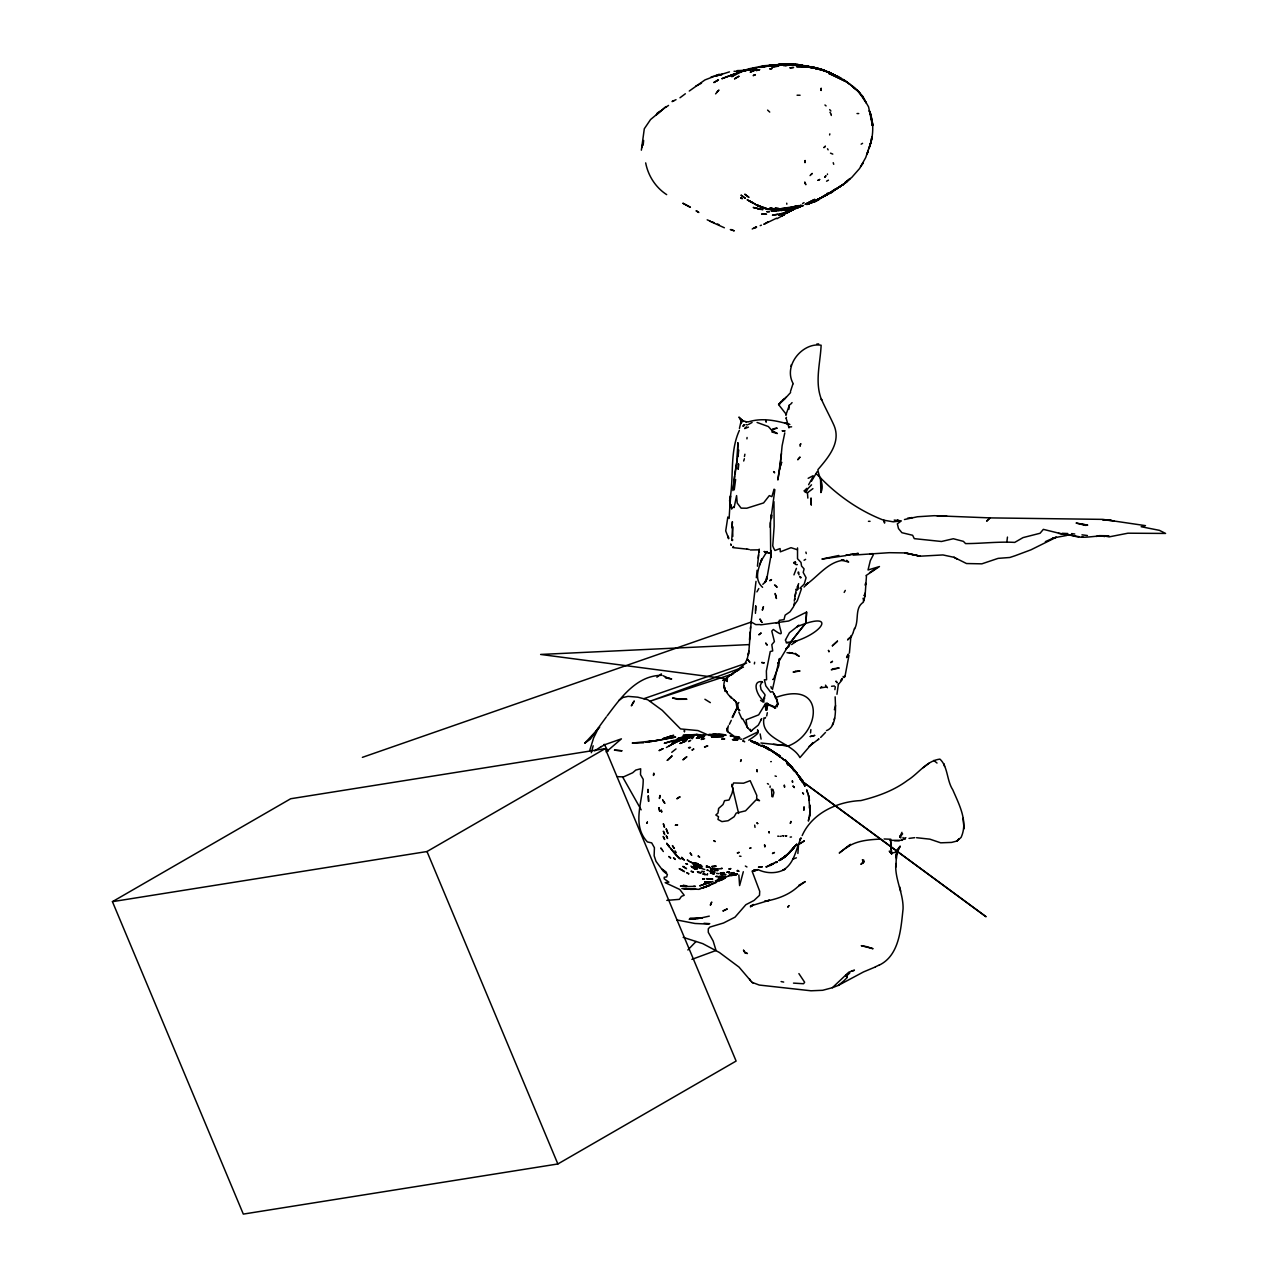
<?xml version="1.0" encoding="UTF-8"?>
<svg xmlns="http://www.w3.org/2000/svg" width="1278" height="1278" viewBox="0 0 1278 1278"><rect width="100%" height="100%" fill="white"/><g stroke="black" fill="none" stroke-linecap="round" stroke-linejoin="round"><path stroke-width="1.5" d="M771.369 518.517L771.369 514.73L771.353 518.053M755.602 610.485L755.633 605.996M776.353 776.369L775.059 775.954M754.691 825.125L755.01 827.361M896.373 859.008L896.757 852.122L900.079 846.292L895.143 852.298L891.629 853.209L889.248 851.148L891.629 853.96L890.638 841.403L891.629 853.96M724.306 686.126L725.041 690.983L726.08 691.11C723.699 690.216 722.421 681.366 726.399 679.129L727.326 681.446L726.399 679.129L723.06 680.423L733.828 672.787M734.323 736.304L727.374 731.431L727.725 727.885M771.257 550.53L770.73 557.512L770.394 522.654L774.867 489.73L774.069 489.186L771.896 496.663L769.324 495.608L763.589 502.925L746.815 508.213L741.112 508.149L737.214 503.053L736.591 495.592L734.147 507.542L733.572 506.743L731.575 509.027L731.064 504.634L730.073 507.158L730.505 495.848L729.115 518.501M759.116 552.176L759.212 549.093L757.455 566.202M794.277 601.107L796.034 590.676L798.239 588.982L797.488 586.682L797.456 587.608L798.638 583.599M809.725 812.76L809.901 805.156L809.917 811.834M770.235 527.367L770.394 522.654M850.988 635.709L849.407 653.122M755.442 613.328L755.809 606.107M786.833 204.208L786.721 203.186M800.188 446.341L800.395 444.025M827.425 174.495L827.457 173.968M778.909 661.381L790.187 642.69L805.891 622.945L806.594 612.066L788.686 621.012L760.825 624.83A41.04 7.237 -22.7 0 0 759.595 624.559L755.793 624.607L751.16 621.955L748.892 651.109L747.215 659.097L749.898 662.371L747.326 658.937L744.579 663.969L740.553 667.883M731.719 540.115L732.645 526.552L732.805 536.456M806.594 612.066L805.955 622.594L790.187 642.69L786.513 642.435L785.459 640.39A21.758 4.968 -41.8 0 1 785.507 639.639M770.043 787.44L770.139 786.034M758.621 869.887C767.056 873.737 777.375 873.737 785.459 868.976L782.855 870.19L785.059 868.8C794.916 861.612 796.082 848.209 801.13 837.937M750.394 628.52L750.585 626.859M896.261 863.513L895.75 867.123L896.757 852.122L895.782 857.139M749.483 639.99L750.058 632.115M771.449 518.213L771.672 515.21M726.543 691.749C729.371 698.699 739.818 700.727 737.789 708.699M810.06 812.201L808.591 795.092M779.836 469.106L782.104 445.798L784.788 432.891M797.871 853.48L798.574 844.438L804.245 840.956L798.574 844.438M734.435 476.295L733.189 488.883M735.968 701.926L736.911 707.501M758.237 558.166L758.557 554.764M641.364 150.181L644.304 128.758L650.566 119.541L666.142 106.569L656.253 114.988M729.85 498.66L729.61 501.168C734.291 477.812 729.275 452.396 739.371 430.382M761.097 739.115L760.154 733.939M756.001 581.378L751.081 622.737L751.176 621.827M756.368 577.736L757.087 570.276M836.946 694.289L838.352 684.385M810.54 732.917L810.875 729.594M780.155 466.055L777.839 480.001L781.481 453.626M848.975 655.247L845.157 675.535M765.762 710.169L765.41 703.986M746.927 438.865L747.071 437.491M794.405 602.817L793.59 606.635L790.044 611.779L785.155 615.133L783.989 619.654L779.356 620.293C777.615 628.76 787.775 639.958 773.334 629.479L771.784 631.06L774.404 641.588L771.816 644.639L772.711 650.933L770.235 651.54L766.369 670.982L766.592 679.752L764.356 679.752L765.826 685.871L770.634 692.165L772.599 691.526L774.931 695.823L777.903 702.788L777.12 706.846M816.338 473.834L820.492 477.876L820.907 492.573C824.725 484.346 818.719 477.365 817.904 469.665C828.495 457.204 841.978 441.757 833.384 424.024C829.518 415.606 825.045 407.474 821.307 398.992L821.674 400.03C814.437 382.473 820.332 363.319 821.131 345.236C802.935 342.041 782.807 365.316 793.239 383.751M1006.824 542.271L1007.463 537.079M743.317 871.724L739.611 885.574L738.844 874.951M734.243 489.873L735.633 479.458M763.988 702.069L762.551 701.846L764.979 695.567M748.892 651.109L748.317 654.64L748.62 653.377M788.846 409.359L789.484 404.806L785.778 415.27M866.452 576.202L865.062 595.979L863.321 602.242C854.311 608.152 859.423 620.197 854.519 629.111M732.869 490.592L737.374 457.54L737.869 442.651L737.262 459.649L734.722 473.866M834.885 689.641L835.301 686.765M865.462 584.573L865.669 583.231L865.27 585.404M870.558 114.189L869.887 111.953C874.2 123.87 873.417 137.081 868.88 148.791L870.622 143.024L865.717 157.577L859.599 168.504L851.675 177.53L845.014 182.626L850.078 178.553L846.707 182.179L832.633 191.045L843.16 184.463L836.291 189.096L838.224 187.866M797.137 588.439L796.929 589.781L795.731 589.35M791.066 366.339L791.338 364.661M767.311 712.709L766.704 715.952M871.74 138.647L870.446 143.807L871.468 139.765M641.844 147.705L642.275 145.021M863.369 601.155L864.136 598.823L863.081 598.296L863.561 599.957M896.421 855.046L898.099 849.934M754.371 663.905L754.659 662.244M727.837 516.983L725.712 530.929L728.556 538.31M792.775 384.422L790.459 391.499M770.826 556.345L766.64 579.733L766.832 576.953L764.979 582.56L766.129 580.979L762.838 584.334M772.471 689.385L779.484 658.505L778.797 665.694L774.149 677.58M744.451 456.486L744.898 454.217M829.614 134.957L829.837 133.87M826.483 730.601C837.521 726.831 835.413 706.399 835.157 696.829M764.004 717.805C759.691 739.339 791.881 741.959 799.932 757.598L812.904 742.582M786.369 419.056L789.005 427.89M808.415 821.115L809.182 817.249L808.383 820.396M739.435 428.418L740.681 423.002M794.98 596.155L795.811 592.8M900.83 837.985L899.936 836.723L901.933 832.329M591.315 752.742L593.168 745.777M834.151 719.626L834.566 718.044M850.11 638.425L850.653 636.987A22.605 3.562 -84.5 0 0 851.324 636.604L853.289 632.498M767.04 551.457L761.369 560.515L761.896 558.997C758.365 568.55 753.812 579.317 762.567 587.321M800.156 444.984L800.939 443.754M790.187 642.706L788.973 646.524L785.714 648.793M779.82 468.243L781.353 462.876M758.173 730.617L757.806 731.943L743.349 739.019M834.374 709.721L835.556 705.648M867.794 151.89L868.273 150.293L866.899 154.414M752.263 730.313L750.857 731.224L747.039 727.022L746.096 719.802L758.669 714.849L765.57 703.475L774.963 707.804M765.538 717.437L765.139 718.284M743.684 461.007L744.371 458.738M589.701 750.601L593.599 737.949L598.647 727.757L590.18 739.307L584.701 743.253L599.701 727.166M793.942 574.876L796.418 568.375M767.008 710.105L765.969 703.443M766.289 709.753L767.024 707.613M781.369 462.524L780.379 465.416L781.816 462.364M802.169 835.572C812.057 813.223 837.282 801.53 860.845 800.587C877.331 796.529 893.785 790.651 907.508 780.395C918.483 773.589 926.534 760.809 939.921 759.116C947.988 766.417 946.663 780.475 952.765 789.772C959.107 804.549 968.404 821.514 961.072 837.441L957.094 840.988L951.615 842.41L940.72 842.825L929.889 839.167L916.566 837.713M785.682 639.527L789.421 632.722L798.974 625.23L796.849 626.795C834.598 611.076 825.492 631.14 796.593 640.917L795.395 640.677L796.673 640.853L791.625 644.575M867.442 153.152L868.193 151.092L867.618 152.689M832.345 725.009L833.208 722.677M761.896 558.997L759.611 564.972M766.864 707.948L768.35 704.098M844.183 592.417L845.301 590.404M899.936 836.723L900.287 835.924L900.607 837.298M732.614 717.581L737.182 707.581L739.834 710.456M728.412 725.776L727.278 728.732L727.853 731.767M862.794 863.497L863.992 861.819L863.768 860.174L862.378 859.79L863.593 861.883L861.084 864.168L863.593 861.883L862.666 861.723M773.717 693.491L776.704 699.162L777.631 704.881M896.661 853.64L900.079 846.292M643.649 140.468L643.154 145.245M860.557 166.779L861.212 165.421M761.752 718.603L758.333 725.105L752.55 729.722M732.15 717.277L737.182 707.581L739.211 710.536M873.337 554.796L870.302 560.675L868.034 569.988L879.472 566.537L865.973 575.611M756.911 591.874L758.797 588.551M761.161 719.226L760.602 720.169M765.123 706.686L767.167 702.98M808.607 484.713L813.127 476.678M766.465 703.491L774.915 706.958L778.062 703.715M844.63 676.765L843.8 677.612L843.097 676.397M785.794 418.321L786.465 417.331M811.514 481.135L817.233 471.566M841.882 680.216L838.4 684.385M862.315 164.223L863.113 162.897L861.771 165.134M731.272 720.345L729.355 724.322M842.266 678.346L841.02 680.359L842.202 678.842M785.315 398.464L778.606 404.631L786.481 414.663M741.959 421.98L741.192 423.178L741.032 419.935L746.48 421.948M794.341 604.909L797.376 600.564L801.466 588.775L799.948 588.279L804.229 584.062L806.083 577.688L803.191 572.432L804.086 568.886L801.562 566.074L800.986 562.416L797.52 558.726L797.536 547.895M606.315 716.974L596.427 730.505M795.299 561.617L793.67 562.687L795.635 564.381M807.44 489.346L806.674 490.464L806.785 488.388L804.277 490.88L805.3 492.254L807.456 492.733L812.92 488.627M745.074 952.829L743.54 950.273L745.074 952.829L747.39 953.532L745.346 952.445M715.6 93.869L718.923 90.083L717.15 91.712M791.465 836.962L790.155 837.122M781.241 859.199L779.356 860.573L788.27 853.88L796.801 844.071M607.146 715.872C620.277 698.443 635.581 676.829 659.4 675.391M794.788 846.755L795.938 845.349M787.823 854.055L784.612 856.739L786.353 855.765M811.322 174.447L812.153 173.409L810.06 175.597M726.399 679.129L725.569 680.168L727.182 680.471M796.657 844.343L785.571 856.26L787.184 854.758M791.082 850.781L794.005 847.522L789.437 852.889L780.57 859.663L785.603 856.132M826.387 194.4L827.521 193.058M957.094 840.988L958.931 838.799M794.005 847.522L792.871 848.864L796.082 844.758M900.639 836.163L902.635 833.863M850.509 636.955L847.618 640.022M795.092 846.355L796.434 844.854M808.686 202.323L814.741 199.336L805.076 204.368M790.587 404.247L792.072 402.618M737.853 703.795L738.844 702.517M781.241 401.388L778.606 404.535L780.299 403.513M746.432 426.836L744.659 428.561L748.429 427.124M804.054 587.081L808.063 582.8L806.035 584.701C818.192 576.298 828.448 561.33 844.135 560.195L841.275 560.147L848.656 562.048L846.675 560.307M790.619 392.49L785.794 397.809M820.652 737.422L825.492 732.438M807.456 489.107L811.53 484.825M788.27 853.88L789.82 852.234M790.778 851.1L792.36 849.455M687.852 949.969L696.031 941.519M786.258 642.85L796.673 640.853L794.405 642.514M821.738 686.606L820.22 687.947L826.578 686.973M683.155 937.333L702.756 943.643L719.418 952.493L739.019 967.095L752.039 982.319L759.244 985.05L811.035 990.785L822.665 990.29L832.393 987.702L848.72 972.254L854.391 969.986M783.526 399.327L782.184 400.669L786.082 397.202M846.787 975.753L849.758 972.909L845.637 975.386L847.314 977.414L844.055 980.657L838.304 985.418L832.393 987.702M813.127 475.736L808.159 478.307M606.187 751.943L621.412 738.844L604.27 744.882M727.661 677.659L723.06 680.423M825.987 194.831L819.757 198.569L824.869 195.214M783.031 858.257L784.932 856.595L783.222 857.985M729.546 875.318L736.735 873.769L731.144 875.174L735.521 873.864M787.04 854.902L788.861 853.257M783.622 857.794L784.932 856.595L779.931 860.174M850.19 844.598L839.247 853.017L846.835 847.138M850.493 844.375L846.627 847.586C856.42 840.509 868.96 839.71 880.606 839.055M730.409 675.295L742.262 666.365L739.531 669.512L732.278 673.666M809.134 746.352L818.958 738.908L818 739.627M671.749 752.327L676.014 748.908M873.114 570.563L876.788 567.64L869.535 572.704M679.992 97.767L685.343 93.773M847.186 181.252L846.467 181.811M770.187 865.525L773.398 863.8L769.1 865.302M594.669 750.889L601.299 746.512M847.985 639.208L849.487 638.057M923.147 767.711L929.186 763.142M781.88 215.886L792.903 209.177M836.755 188.793L818.719 199.048L825.316 195.79M689.257 91.042L704.993 79.907L713.811 76.536M656.908 677.212L661.397 673.873M779.436 860.318L781.673 858.752L779.436 860.318L780.826 859.295M753.685 904.457L750.394 906.821L753.349 904.872L750.521 906.006L769.484 900.255L764.643 901.294C776.641 899.377 788.622 895.143 797.728 886.836L805.252 881.612L798.718 885.382M804.054 202.611L802.552 203.553M833.208 190.374L834.678 189.32M828.479 180.166L826.562 181.204M657.132 113.215L659.991 111.234M728.284 676.206L729.978 675.024M736.719 670.918L737.885 670.119M665.678 107.368L668.538 105.435M736.384 73.421L731.719 76.68L742.438 71.28L736.911 72.67M724.818 876.964L720.824 879.504M770.011 864.886L774.532 863.145M770.043 865.174L773.014 863.72M769.628 865.573L771.145 864.599L769.468 865.621M786.801 213.282L788.893 211.924M748.748 740.202C751.24 738.524 760.027 732.821 757.806 731.943L757.55 729.674M788.893 211.972L790.89 210.694M802.201 205.502L790.699 210.854L795.06 208.697M618.935 700.376L622.993 697.484L628.057 696.366L637.754 697.181L647.722 699.737L662.228 710.312L680.535 728.923L697.948 730.569L709.226 735.489M723.62 877.587L721.782 878.705L724.722 876.98M767.966 221.813L763.829 224.337L776.577 218.171M775.107 862.474L776.273 861.771M723.699 877.012L720.025 877.714L725.68 875.989M861.164 144.174L862.57 143.328M804.07 560.259L805.619 559.349M716.639 75.881L729.45 71.872M831.579 191.412L832.489 190.869M732.677 547.032L733.588 546.489M806.114 204.16L816.179 201.221L819.054 199.464L814.981 201.301L827.617 194.288L825.253 195.71L826.85 194.895M728.795 876.053L731.687 874.376M717.533 80.306L713.827 82.559L718.476 79.939L716.766 80.754M112.432 901.661L290.681 798.75L605.245 748.62L736.112 1061.06L557.863 1163.97L243.315 1214.1L112.432 901.661L426.996 851.531L605.245 748.62M718.843 878.353L718.204 878.801M879.408 965.05C899.504 955.273 900.91 928.515 903.067 908.898C903.498 894.089 895.59 880.638 895.702 866.117M776.944 218.714L784.484 214.576L782.424 215.615M690.695 740.329L688.586 741.528L689.769 740.984M791.833 209.943L783.941 213.49L792.903 209.927M752.231 229.002L756.416 226.637M778.941 860.429L782.344 858.56L780.299 859.679M748.684 424.344L752.087 422.475M720.457 880.238L729.003 875.542M789.229 211.445L783.51 213.426L792.775 209.943L788.75 211.605L791.178 210.662M829.15 193.777L832.761 191.828L830.492 193.058M666.381 747.486L679.145 740.489M668.841 746.176L675.519 741.975L672.468 743.796L683.762 738.972M719.386 880.75L723.572 878.529M695.695 86.169L701.51 83.198M1066.747 535.466L1053.775 537.83L1052.8 538.278L1056.379 537.223L1030.899 549.844L1015.051 555.754L1009.844 557.48L998.102 558.374L981.855 563.838L966.503 563.534L953.947 557.272L957.014 559.029M753.701 228.347L756.001 227.436M791.37 210.566L794.085 209.177M681.829 888.625L699.034 889.344L723.06 879.056M724.802 878.162L720.361 880.398L725.313 878.002M760.905 742.997L788.478 745.889C821.051 733.444 826.291 678.778 775.267 697.692M716.143 75.897L722.15 74.188M769.691 865.062L770.794 864.519M720.041 878.258L724.099 876.82L720.888 877.714M674.049 100.595L672.052 101.569L676.014 99.684M813.623 201.828L811.993 202.435L816.866 200.039L809.086 203.553L811.626 202.579M734.77 73.709L730.617 75.61L743.844 70.546M801.194 205.886L796.593 208.186L801.45 206.221M744.307 424.983L743.476 425.398L744.786 424.887M754.419 870.366L755.649 869.855M730.601 675.167L732.933 674.065M723.604 877.443L715.361 880.846M838.304 985.418L863.497 971.935L875.398 966.951M1045.356 541.648L1053.775 537.83M805.571 204.065L807.984 202.978L805.955 203.841M811.434 202.675L813.223 201.876L807.201 204.48M709.034 885.702L702.948 887.938L716.063 882.603M755.633 227.628L756.592 227.196M721.719 74.843L719.067 74.444L715.568 75.865M806.466 204.448L809.613 203.218L806.29 204.384M673.586 740.457L664.304 743.301L677.58 739.467M809.23 203.537L810.412 203.042M796.466 207.451L799.133 206.365L794.644 207.963L783.973 208.777M724.083 876.564L721.287 877.459M797.887 206.876L793.43 208.298M792.807 859.183L796.386 857.826M760.202 225.631L761.4 225.184M801.785 205.966L784.82 210.742L802.792 205.566M757.566 70.146L756.384 70.594L759.771 69.619L757.566 70.146L758.445 69.939M709.961 885.366L700.44 888.434M691.909 959.363L716.031 950.481L713.188 941.103L708.284 932.333L708.284 928.834L709.881 927.093L723.492 923.02L735.01 917.157L745.857 904.712L754.02 900.463L759.515 895.319L759.707 891.293L752.071 871.101M743.445 667.132L650.342 701.111L730.824 674.56M770.874 864.663L772.918 863.992M800.859 206.205L794.932 207.771L801.753 206.03M685.184 738.62L680.231 740.409L691.733 736.623M710.983 77.111L719.067 74.444M802.121 205.806L797.536 207.387L802.472 205.742M679.433 740.489L691.015 736.847L675.343 740.825L686.35 738.237M362.377 757.359L751.304 622.019M643.84 698.699L746.56 663.074M788.542 208.713L790.81 207.931L784.564 208.937M788.638 427.06L791.593 426.82M795.459 207.34L798.622 206.557M799.74 206.605L803.479 205.63M737.71 70.689L743.668 70.737L741.432 71.264L746.272 69.986M749.164 421.644C763.317 417.539 776.864 420.861 789.852 424.472M710.344 882.139L699.689 885.846L712.932 881.453M1073.089 535.754C1085.022 539.795 1097.387 533.996 1109.144 536.872L1127.931 533.198L1165.568 533.437L1159.402 530.338L1141.174 526.728L1145.471 525.641L1102.898 519.379L990.115 517.894L934.202 515.689L917.476 516.759L904.457 519.523M780.459 836.387L781.369 836.084M738.061 72.606L748.541 68.884L764.1 65.721L782.823 64.427L777.072 64.843M762.742 66.775L760.729 67.399L765.298 66.216L758.525 67.367L778.014 64.827L776.449 64.954M801.386 205.454L787.408 208.474L799.852 205.886M767.423 783.59L768.541 784.197M791.865 207.611L797.632 206.046L779.388 208.921L791.865 207.611L785.459 208.745M731.591 874.951L734.53 874.567M724.306 876.676L720.504 877.571M905.878 837.697L903.514 838.4L902.971 837.473M753.812 870.781L757.822 869.583M711.67 870.941L712.501 870.733L711.718 870.925M736.735 874.328L730.728 875.829M698.715 737.853L704.497 736.639M757.103 869.983L753.429 870.637L756.544 870.126M750.33 69.156L748.317 69.603L752.343 68.661M799.006 206.189L801.066 205.614M816.179 201.221L806.69 204.176M753.285 871.037L757.407 870.078M751.512 68.772L748.62 69.555L750.585 69.076M794.165 206.685L798.846 205.614L790.938 207.435L792.664 207.084M800.715 206.173L799.133 206.605M660.614 675.471L661.844 675.135M800.475 205.838L796.05 206.669L800.907 205.486M739.786 72.063L741.911 71.488M684.577 738.684L687.931 737.789L683.922 738.828M703.06 738.956L701.207 739.435L704.577 738.732M729.93 874.887L731.272 874.711C727.47 874.647 739.051 873.673 730.888 875.079L735.92 874.184M754.116 68.069L755.202 67.798M755.458 870.414L757.327 869.935L755.17 870.382M744.707 70.705L738.86 72.207L746.001 70.05M783.11 209.432L780.906 209.736L785.842 208.873L783.654 208.873M780.347 213.953L782.967 213.314L772.455 215.199L777.599 214.384M742.71 70.929L743.636 70.705M773.957 64.986L776.257 64.715L760.985 67.319M710.824 735.824L714.658 735.345L713.156 735.489M732.837 872.954L734.163 872.618L731.655 873.066L733.141 872.874M757.534 67.718L752.934 68.469L754.803 68.006M748.972 69.603L750.841 69.14L748.269 69.763M657.707 740.457L675.631 737.071L651.508 741.4L654.576 740.745L632.227 743.061L643.617 742.79M759.627 67.191L764.244 66.073M701.063 918.147L702.309 917.844L689.8 918.483L697.644 918.69L709.306 916.134M799.868 205.63L797.472 206.205L801.018 205.359M796.226 207.451L801.354 206.173M793.35 208.122L785.507 209.64L794.852 207.547M745.218 70.578L746.767 70.226L741.959 71.137L747.342 70.21L746.496 70.306M798.335 206.509L794.756 206.956M649.224 741.799L657.531 740.377L645.741 741.943L654.384 741.032M681.557 738.141L692.644 736.671M762.311 66.536L760.25 66.999L763.972 66.2L760.937 66.855M838.847 555.483L821.93 559.093L845.748 555.595M768.334 65.705L775.666 64.843L767.886 65.801L769.995 65.45M712.501 868.465L710.872 868.593M722.278 734.85L713.715 735.553L720.968 735.281L718.252 735.361M723.62 876.181L717.709 876.788L722.326 876.037M747.87 69.763L749.659 69.395M736.895 873.705L734.115 874.264L736.767 873.785M760.825 866.963L758.461 867.171L761.928 866.74M699.338 737.406L703.475 736.575M789.756 208.282L781.912 209.081M1096.189 536.456L1099.623 535.786M765.522 66.28L766.912 66.009M677.02 739.019L694.018 736.559M713.172 868.353L711.718 868.625L715.281 868.529C710.935 868.225 719.61 869.519 722.278 868.369L721.08 868.417M700.472 735.681L703.619 735.058M793.67 562.687L795.411 563.039M733.3 874.791L734.978 874.456M678.41 738.029L690.519 736.543L678.41 738.029L685.343 736.783M740.984 856.324L739.531 856.132M736.623 874.312L732.166 874.615L736.336 874.535M889.776 840.365L902.204 840.301M702.309 917.844L689.209 919.281L695.104 919.01L692.82 919.281M901.757 839.678L905.383 839.039M709.402 882.283L703.938 883.801L710.584 882.092M752.934 68.469L754.643 68.181M783.718 65.737L789.5 65.178L788.51 65.258M760.362 67.095L762.678 66.696M785.427 65.641L786.865 65.402M795.731 562.384L794.964 563.438M778.749 210.231L771.321 211.11L784.724 210.007L775.203 210.439L764.851 208.426L773.957 210.151M662.771 739.099L664.033 738.892M727.262 872.187L729.45 871.963L727.533 872.155M851.643 971.056L853.816 970.721M737.007 873.96L729.259 875.174M783.047 835.924L783.925 835.796L782.903 835.78M780.746 210.199L784.404 209.72L775.235 210.199M910.575 517.83L912.22 517.606L907.524 518.229M779.292 622.466L775.986 622.897M787.424 208.314L793.606 207.371L784.5 208.633L788.766 208.186M774.404 210.678L776.784 210.375L774.117 210.423M909.025 838.4L914.728 837.665M775.379 64.811L772.918 65.114L785.107 63.9L801.737 65.066L778.174 64.475L795.236 64.475M708.827 882.267L705.36 882.699L708.827 882.331M745.01 70.45L739.658 71.264L745.01 70.45L742.39 70.641M701.67 735.521L705.967 734.994M780.203 210.327L778.174 210.566M816.738 344.101L818.623 343.878M723.668 734.946L711.239 735.201M719.993 877.251L722.997 876.916L720.52 876.996M688.938 737.821L692.341 737.454M758.781 549.844L750.298 549.971M831.563 686.286L834.39 685.982M1062.146 533.309L1067.833 533.533M830.524 153.152L832.777 154.111M776.864 208.937L766.481 208.777L755.474 204.464L761.081 207.068L757.151 205.055L759.26 206.333M778.51 64.731L781.305 64.491L780.267 64.571M779.117 209.352L776.018 209.177L787.04 208.825M729.85 874.951L730.856 874.871M779.085 209.48L779.899 209.416L771.241 208.554L778.526 208.969M683.938 888.833L695.807 889.025M853.113 555.115L889.296 552.687L903.961 552.911L920.288 556.186L942.94 554.94L954.043 557.32M712.405 878.849L706.367 878.705L711.303 879.072M760.682 866.979L762.295 866.883M714.019 734.371L723.029 734.722L712.517 734.435L724.243 734.626M716.079 736L713.348 736.144L721.639 736.24L716.079 736L718.939 736.112M748.62 644.623L540.626 654.448L727.501 679.001M721.447 735.377L714.626 735.409M728.652 873.05L730.696 872.97M894.185 520.098L900.159 520.753M740.234 70.721L745.489 70.514L737.134 70.625M869.663 553.757L873.193 553.63M780.698 64.363L783.718 64.251M763.094 214.145L766.544 214.225L761.624 214.033L764.212 214.209M697.884 736.144L702.708 735.984M737.39 70.801L741.703 70.817M796.146 65.114L791.002 65.018L808.559 66.52L798.399 65.082L802.488 65.561M722.453 735.345L710.185 735.329M699.162 736.032L702.533 735.952M690.28 889.392L694.497 889.296M786.96 652.707L792.616 653.074L788.909 652.595L794.932 653.857L799.197 656.349L795.204 653.33M731.591 874.791L736.224 874.919M666.828 900.399L679.385 899.345L681.446 896.389L684.209 895.271L679.768 889.472L665.183 882.651L668.873 882.139L664.209 878.833L664.209 877.267L666.685 876.9L667.388 874.424L663.25 871.101L656.029 861.388L654.144 855.749L654.416 847.729L651.684 842.873L647.419 841.946C630.885 824.342 643.473 800.316 643.201 779.308L640.486 774.612L640.677 768.781L635.805 770.059L632.69 772.759L623.472 776.912L617.146 776.641M708.859 924.122L694.992 923.483L676.941 919.984M746.863 549.109L732.789 547.607M709.018 734.323L724.243 734.914M693.587 886.373L695.408 886.357L686.446 886.549L683.171 885.35L686.829 885.798M774.548 707.964L775.746 707.964M696.59 734.435L683.043 735.393L700.072 734.786L696.59 734.435L702.644 735.808L698.299 734.786M717.597 735.122L719.738 735.233L713.971 735.297L720.009 735.297M803.031 66.616L796.577 66.68L807.664 66.967L801.354 66.568L805.747 66.839M1110.806 519.858L1102.738 519.858L1114.304 520.849M868.449 521.312L870.03 521.312M857.027 113.534L858.736 113.55M797.073 95.211L800.076 95.243M1058.535 533.357L1078.792 536.632M712.773 879.104L709.242 879.056L710.999 879.136M771.337 761.592L770.698 761.656M1099.288 535.642L1108.889 535.786L1102.115 535.77L1104.464 536.6M738.061 737.039L736.048 737.007L739.786 737.566M723.588 736.623L711.526 736.911L722.725 736.575M894.472 840.716L899.265 840.828M710.36 734.786L712.309 734.834M739.946 739.131L741.783 739.179M795.954 564.588L797.312 564.62M754.292 869.807L757.487 869.727L754.276 870.238M683.123 886.421L686.35 886.533L680.439 886.053L682.915 886.405M720.824 874.184L724.53 874.456M884.072 838.975L890.878 839.247M720.185 873.034L720.712 873.034M1073.009 535.466L1066.619 534.923M725.92 874.408L721.111 874.04M795.906 65.114L802.888 65.625M734.035 71.28L736.416 71.408M698.523 736.607L702.069 736.799M777.727 836.163L779.005 836.259M788.478 745.889L773.35 744.307M736.831 737.598L739.115 737.726M730.361 874.727L732.278 874.839M793.494 983.117L803.574 983.74L804.629 982.239L798.894 973.596M734.243 739.754L737.678 740.026L732.39 739.627L734.61 739.786M704.018 923.291L709.753 923.675M718.731 734.355L725.137 734.818M811.195 67.43L813.112 67.67L807.568 66.887L815.46 68.101M797.184 64.491L794.964 64.299L798.351 64.587M808.67 66.967L805.827 66.728L809.996 67.159M698.219 736.479L700.759 736.687M745.441 421.644L748.237 421.932M793.686 64.395L792.04 64.235L794.868 64.555M701.67 865.541L693.555 863.273L700.951 865.525M760.857 209.368L762.966 209.592L753.221 207.467L760.857 209.368L757.998 208.985M735.297 736.511L738.492 736.863M1081.907 537.095L1083.313 537.255M807.361 66.089L804.693 65.785L815.044 67.574L812.473 66.983M824.965 104.988L826.083 105.914M1080.485 524.124L1087.706 525.114L1076.092 523.053L1086.06 525.45M1081.955 534.843L1087.402 535.53M797.28 64.507L801.737 65.066M808.846 66.648L812.92 67.239L804.389 65.785L808.846 66.648L804.996 65.689L806.913 66.152M1071.571 533.613L1074.766 534.012M716.511 873.369L718.971 873.689M742.742 421.053L740.984 420.829L738.972 417.059L742.742 421.053L740.681 419.535M800.603 64.906L807.105 66.232M773.03 208.793L769.867 207.915L773.749 208.889M810.891 66.632L823.639 70.322L820.78 69.236L821.818 69.635M746.24 424.647L747.662 424.887M773.509 432.236L771.96 431.964L777.328 433.53L771.816 430.414M712.836 872.73L713.715 872.874L711.638 872.475L712.661 872.682M715.185 872.043L710.424 871.069M727.23 692.053L725.233 691.238M811.849 67.51L825.173 70.977L818.942 68.948L823.783 70.482L822.776 70.146L835.381 75.322L822.776 70.146M736.559 736.991L738.652 737.39M746.991 549.061L749.148 549.476M702.612 873.976L704.753 874.535L703.795 874.184M781.098 981.568L783.686 982.079M766.512 208.314L757.854 205.614L760.921 207.068M703.715 874.088L705.76 874.503M709.993 867.458L707.708 866.979L710.057 867.65M666.796 677.947L671.669 678.953L665.263 677.468L669.049 678.522L663.106 675.727M714.434 872.874L710.073 871.117L713.268 871.628M785.107 423.162L788.718 424.104M920.288 556.186L905.096 552.847L918.307 555.786M737.023 736.767L739.451 737.326M702.98 871.548L704.178 871.836L701.734 871.261M736.639 737.214L739.323 737.853M810.108 67.047L806.035 65.977M752.263 741.304L757.423 743.029M757.87 743.429L755.649 742.869L757.039 743.413M714.226 872.555L711.798 871.724M703.555 874.04L705.504 874.551M697.405 871.612L701.366 872.682M758.573 743.716L751.975 741.512M817.201 68.549L819.134 69.092L815.124 68.053L823.144 70.354M757.071 422.459L768.334 426.532L772.759 431.405M822.553 69.795L816.53 67.814L829.55 72.367L838.256 77.239L828.032 71.903M697.804 872.363L700.376 873.114M752.359 741.799L758.525 744.131M732.837 539.971L731.751 539.651L732.278 540.61M752.87 741.863L756.8 743.141L750.841 741.144M704.769 869.535L702.485 868.784M700.584 866.292L702.469 866.915M730.329 229.625L734.291 230.839L730.92 229.497M698.139 867.267L701.095 868.337L698.571 867.395M814.677 67.83L816.259 68.325M724.37 227.772L710.009 221.318M753.077 742.023L756.049 742.981L755.17 742.694M797.424 549.748L791.002 547.687L780.315 551.84L780.091 548.566L774.963 550.483L773.653 548.134L772.743 545.85L774.149 526.232L773.957 501.695M700.568 867.794L698.012 866.692L701.606 868.545M823.575 70.178L833.735 74.683L827.569 71.648M823.479 70.45L817.808 68.756L824.406 70.817M823 69.923L821.626 69.459L825.892 70.929M826.451 71.36L844.087 79.907L858.177 90.962L866.276 102.975L862.474 95.994L857.762 90.914L863.161 97.336L862.49 96.281L868.561 106.873L872.395 125.116L872.155 121.49M693.107 864.551L695.184 865.286L693.539 864.695M758.765 744.866L762.327 746.272L756.608 744.02M786.705 423.497L788.159 424.04M712.261 221.957L713.971 222.612M1064.175 534.492L1043.343 529.364L1040.068 533.261L1023.039 537.607L1014.716 542.399C998.054 541.457 981.776 543.597 965.577 543.597L963.404 541.361L953.324 538.741L941.487 541.489L914.265 538.645L912.636 535.274L901.901 532.702L898.482 528.549L897.364 523.836L901.325 520.881L893.258 521.823L883.657 520.178L884.6 523.101L884.408 520.497C860.366 511.392 838.336 496.168 820.492 477.876M751.368 741.224L755.442 742.933L751.192 741.176M710.073 871.117L712.709 872.123M764.803 747.055L766.88 747.854L764.244 746.687M737.39 737.39L738.636 737.885M710.568 221.254L707.197 219.832M717.357 223.985L719.051 224.688M758.876 743.94L750.569 740.713M742.997 740.984L744.707 741.719L742.933 740.936M762.854 745.585L775.762 753.285L771.353 750.505M763.637 745.953L779.899 755.857M897.475 519.97L899.696 520.961M692.708 866.995L694.337 867.73L690.919 866.149M795.188 599.015L794.596 599.286M763.589 746.176L779.852 755.985M762.455 745.857L769.468 749.835M689.209 206.605L682.835 203.218L690.376 207.292L689.353 206.685M762.854 746.336L764.388 747.135M769.516 749.275L779.324 755.506M763.988 746.224L765.075 746.815L762.599 745.314M841.052 78.15L837.122 75.929M745.362 866.037L746.943 866.963M804.277 490.88L807.456 492.733L807.84 498.101M688.746 860.909L687.229 859.998L689.05 861.116M704.913 699.258L710.344 702.628M766.129 747.007L768.653 748.588M770.826 749.962L766.049 747.007L770.091 749.563M765.027 747.454L768.733 749.787M773.733 752.438L780.714 757.023M761.353 681.605C750.969 681.062 758.094 697.836 764.1 700.791M779.197 755.889L777.152 754.547L780.203 757.007L777.951 755.234M743.285 421.452L741.032 419.935L741.208 423.561M752.039 982.319L753.109 983.054M800.651 577.96L799.693 576.65M775.906 753.477L771.209 750.314L780.778 757.566M737.614 870.302L738.652 871.021M778.302 755.266L779.995 756.48M767.599 110.1L769.723 112.081M803.511 782.296L986.073 916.757L803.399 782.328M666.669 194.623C655.63 187.499 648.106 175.709 645.678 162.881M735.074 700.887L733.86 699.961M762.646 682.548L761.656 681.749M933.771 760.426L937.014 763.046M680.695 859.04L675.79 854.918L666.796 843.656M740.17 418.465L742.454 420.382M800.3 576.793L801.098 577.48M760.57 700.28L761.544 701.127M857.298 90.546L852.889 86.776L859.711 92.831M679.481 858.672L670.806 848.496M730.649 697.165L731.495 697.932L729.77 696.302M787.312 764.292L788.494 765.426M785.427 760.65L790.539 766.017L784.612 759.867M791.401 766.64L790.363 765.474L803.223 781.816M793.127 768.445L791.082 766.305L796.977 773.27L785.075 759.563M674.417 848.464L672.42 845.621L673.762 847.985M786.609 762.934L788.398 764.947M829.678 109.604L830.892 110.994M794.82 770.73L797.488 773.781L794.309 770.107M729.355 732.821L730.058 733.636M803.015 780.922L799.517 776.736L803.463 782.695M845.637 975.386L847.314 977.414M801.178 778.989L797.839 774.819L798.83 776.05M773.589 471.582L774.564 472.876L774.42 471.965M661.828 849.407L660.774 848.001L663.346 851.531M825.476 685.136L827.425 687.74M668.538 845.764L667.531 844.407L669.305 846.835L666.749 843.192M675.008 850.828L676.254 852.602M827.505 148.775L828.128 149.861M749.531 978.932L750.505 980.641M604.206 744.307L608.088 751.208M622.69 777.072L641.173 809.837M751.24 731.08L750.25 729.291M726.08 690.871L726.99 692.548M742.598 718.524L747.854 728.188M764.979 694.641L761.065 689.561L760.33 685.599L761.848 681.621M664.688 839.486L663.186 836.451L664.416 839.199M738.844 712.086L741.863 718.843M426.996 851.531L557.863 1163.97M900.335 837.25L900.287 835.924L900.399 836.77M831.035 113.838L829.965 112.32M831.035 114.589L831.307 115.467M833.224 162.689L833.719 164.319M770.906 686.574L771.497 688.522M871.053 116.17L869.344 110.851L871.053 116.17L870.43 113.758M808.191 794.644L809.421 800.363L808.607 795.763M943.915 763.717L944.554 766.433M805.907 552.112L806.274 553.566M899.584 886.708L900.686 891.165M765.218 551.601L765.586 553.15M731.751 784.388L738.636 813.495M724.402 687.308L724.993 689.896L724.578 687.644M727.374 731.431L726.91 728.348M777.024 700.807L776.704 699.162M871.82 119.733L872.65 125.723L872.251 121.937M728.508 538.118L728.204 536.217L728.604 538.741M872.379 123.183L870.893 115.931L872.491 125.452L872.315 122.96M777.887 662.627L777.982 663.49M798.702 572.177L798.974 574.86M963.069 818.303L964.043 828.767M798.063 572.193L798.159 573.455M764.388 697.053L764.532 698.906M879.456 964.858A49.906 22.605 -48.9 0 1 875.462 966.775M845.189 675.727A12.732 3.227 -89.8 0 1 844.646 676.925M854.519 628.409A56.424 8.243 -82.8 0 1 853.321 631.859M601.203 746.735A43.692 14.026 -43 0 1 604.159 745.106M684.433 730.425L684.433 731.655L684.433 730.425M771.64 790.012L771.848 796.545L772.839 796.849L773.877 792.632L772.95 789.453L771.273 789.101L771.64 790.012M805.172 160.565L804.996 162.53L805.172 160.565M732.39 521.807L732.022 527.67L732.39 521.807M811.035 498.228L811.274 504.874L811.035 498.228M718.476 810.092L717.948 813.127L715.824 814.997L718.508 816.722L717.98 819.454L721.91 821.61L728.109 820.732L734.131 816.738L736.224 813.08L745.537 810.843L756.081 799.868L759.531 800.699L756.64 798.51L756.8 795.443L750.17 780.682L743.54 783.206L733.588 782.967L732.166 786.258L733.061 788.638L732.038 793.334L729.019 800.012L724.546 800.683L723.029 804.533L718.587 808.495L718.476 810.092M821.179 88.39L821.131 90.418L821.179 88.39M738.508 463.994L738.237 469.154L738.508 463.994M647.962 789.484L647.994 792.424L647.962 789.484M809.837 812.888L809.757 814.613L809.837 812.888M804.038 807.057L803.894 810.028L804.038 807.057M738.508 449.84L738.093 456.39L738.508 449.84M809.581 815.38L809.469 817.057L809.725 814.07L809.581 815.38M809.693 806.466L809.565 808.335L809.677 805.348L809.693 806.466M797.52 586.842L798.095 585.404L797.52 586.842M653.633 774.356L653.521 775.458L653.761 773.142L653.633 774.356M738.364 452.971L737.662 456.486L738.364 452.971M659.72 796.817L659.432 798.494L660.007 795.443L659.72 796.817M792.568 782.232L792.376 780.906L792.568 782.232M871.979 136.874L871.452 139.078L871.979 136.874M788.877 905.671L787.935 906.997L788.877 905.671M790.89 821.514L790.379 823.336L790.89 821.514M741.08 759.947L740.585 761.4L741.08 759.947M762.886 608.376L762.327 610.165L763.461 606.667L762.886 608.376M647.371 822.121L646.924 823.128L647.371 822.121M711.031 903.562L710.344 905.207L711.734 902.06L711.031 903.562M799.884 457.22L797.871 459.633L799.884 457.22M848.177 654.304L846.611 657.499L848.177 654.304M707.069 874.807L707.533 873.976L707.069 874.807M633.329 702.341L631.348 705.839L634.319 700.967L633.329 702.341M800.651 838.432L799.645 839.854L800.651 838.432M692.836 737.614L692.165 738.604L692.836 737.614M792.967 848.592L792.264 849.614L792.967 848.592M825.828 175.885L824.885 177.131L825.828 175.885M830.844 662.515L832.441 661.397L830.844 662.515M784.692 856.675L783.606 857.762L784.692 856.675M671.924 756.033L667.308 760.346L671.924 756.033M989.971 517.814L986.632 521.168L990.115 517.894M825.332 146.299L823.99 147.561L825.332 146.299M789.964 851.787L790.603 851.196L789.964 851.787M837.457 641.173L832.377 645.805L837.457 641.173M760.953 633.105L758.972 634.687L760.953 633.105M678.33 797.584L676.877 798.798L680.12 796.849L678.33 797.584M743.061 426.053L744.195 425.446L743.061 426.053M834.822 189.991L833.911 190.726L835.604 189.4L834.822 189.991M685.615 757.678L682.931 759.851L686.861 756.736L685.615 757.678M842.633 184.879L843.656 184.192L842.633 184.879M830.572 192.291L827.058 194.591L830.572 192.291M776.545 862.187L775.778 862.698L777.391 861.676L776.545 862.187M772.327 863.96L770.762 865.03L773.462 863.353L772.327 863.96M781.848 858.72L780.762 859.455L782.567 858.241L781.848 858.72M840.796 186.157L839.326 187.099L840.844 186.189M738.876 76.297L734.61 78.789L738.876 76.297M693.666 749.068L692.165 749.978L693.666 749.068M770.794 580.004L769.691 580.675L771.529 579.589L770.794 580.004M817.856 199.384L816.642 200.103L822.697 196.988L817.856 199.384M773.43 852.985L772.471 853.544L774.452 852.49L773.43 852.985M662.994 748.652L659.256 750.537L662.994 748.652M809.677 202.467L808.399 203.17L811.754 201.541L809.677 202.467M804.916 786.034L803.814 783.909L804.916 786.034M753.621 70.466L750.218 72.191L754.979 70.242L753.621 70.466M818 180.342L819.645 179.511L818 180.342M817.057 199.672L816.099 200.183L818.926 198.809L817.057 199.672M727.054 909.041L723.108 910.894L727.054 909.041M773.973 679.081L772.934 679.465L773.973 679.081M833.528 668.745L831.307 669.768L839.167 667.979L833.528 668.745M811.338 201.605L809.597 202.355L811.338 201.605M813.463 201.461L809.901 202.962L813.463 201.461M739.035 852.41L737.422 852.921L739.035 852.41M727.102 76.616L721.83 78.725L734.211 74.188L727.102 76.616M685.775 741.144L680.088 743.429L685.775 741.144M808.335 203.649L806.945 204.224L808.367 203.713M797.903 207.659L795.906 208.442L797.887 207.739M676.813 741.064L672.004 742.949L677.739 740.761L676.813 741.064M687.197 739.531L682.771 740.936L687.197 739.531M750.825 847.953L749.755 848.352L750.825 847.953M754.02 75.29L753.157 75.61L755.362 74.811L754.02 75.29M722.214 877.027L720.073 877.826L722.214 877.027M814.629 735.441L810.284 736.527L814.629 735.441M783.734 213.538L778.829 215.103L783.734 213.538M707.613 745.969L704.561 746.959L707.613 745.969M669.912 736.4L663.138 738.588L673.666 735.313L669.912 736.4M767.295 866.452L765.873 866.899L768.493 866.101L767.295 866.452M723.907 872.682L720.728 872.81L723.907 872.682M754.755 68.613L749.419 69.986L756.272 68.261L754.755 68.613M795.427 671.397L793.127 672.052L800.012 670.982L795.427 671.397M700.711 737.118L698.267 737.837L700.711 737.118M697.468 737.901L696.462 738.141L697.468 737.901M796.929 206.477L794.868 206.924L796.929 206.477M746.512 70.13L743.972 70.817L747.326 70.082L744.036 70.769L746.512 70.13M728.045 871.995L727.134 872.219L728.045 871.995M793.494 67.494L790.092 67.83L793.494 67.494M774.708 428.609L772.759 429.089L777.184 428.162L774.708 428.609M735.697 874.088L734.371 874.424L735.649 874.136M729.882 868.784L728.779 869.04L730.936 868.609L729.882 868.784M782.424 210.167L780.938 210.487L782.424 210.327M769.963 68.916L771.832 68.613L769.963 68.916M850.733 554.46L845.732 555.387L858.337 553.406L850.733 554.46M714.322 736.559L711.75 737.023L716.319 736.447L714.322 736.559M676.429 825.077L675.279 825.284L677.612 824.949L676.429 825.077M690.519 737.358L683.155 738.524L690.519 737.358M702.788 737.166L701.159 737.406L702.612 737.198M757.614 69.907L755.282 70.274L757.614 69.907M715.345 866.196L711.75 866.548L716.191 866.117L715.345 866.196M786.593 835.876L785.555 836.036L786.593 835.876M689.561 747.566L688.507 747.71L690.519 747.486L689.561 747.566M704.37 879.024L702.66 879.12L704.37 879.024M774.292 66.568L771.704 66.935L778.701 66.152L774.292 66.568M757.407 869.727L757.487 869.727M717.262 876.389L715.952 876.516L717.262 876.389M707.565 866.979L706.414 867.075L707.565 866.979M754.707 870.542L753.429 870.637L754.707 870.542M723.731 738.94L721.671 739.083L724.706 738.892L723.731 738.94M714.306 870.174L717.741 870.494L714.306 870.174M712.389 869.407L710.872 869.519L712.389 869.407M679.864 699.162L672.579 697.98L677.644 699.322L686.893 699.258L679.864 699.162M709.146 882.171L704.625 882.044L709.146 882.171M769.42 211.621L766.976 211.685L769.42 211.621M776.097 209.049L774.995 209.097L776.097 209.049M786.992 64.14L785.587 64.172L787.887 64.156L786.992 64.14M724.882 735.042L725.856 735.154L724.882 735.042M724.147 844.726L724.147 844.726M789.053 64.315L793.446 64.299L789.053 64.315M731.863 735.856L730.153 735.872L733.077 735.888L731.863 735.856M714.274 869.232L711.047 869.072L717.597 869.599L714.274 869.232M776.065 65.354L774.228 65.338L777.248 65.402L776.065 65.354M764.1 662.819L761.704 662.531L764.1 662.819M946.551 516.04L937.237 515.737L946.551 516.04M796.114 64.874L793.382 64.811L797.887 65.002L796.114 64.874M778.973 208.618L775.299 208.17L778.973 208.618M784.261 430.83L782.088 430.75L785.075 430.894L784.261 430.83M801.258 802.456L801.258 802.456M621.811 750.777L614.526 750.154L621.811 750.777M711.75 873.114L710.488 873.002L711.75 873.114M802.648 66.264L799.98 65.993L802.648 66.264M802.616 792.919L803.511 793.846L802.616 792.919M809.246 66.744L806.098 66.232L814.006 67.59L809.246 66.744M697.149 868.896L692.165 867.347L697.149 868.896M706.462 865.957L709.194 867.123L706.462 865.957M808.718 67.127L811.147 67.622L808.718 67.127M738.125 738.86L734.115 737.997L738.125 738.86M866.963 946.726L861.276 945.672L873.05 948.723L866.963 946.726M738.684 871.245L737.198 870.909L738.684 871.245M818.064 69.108L815.46 68.565L818.064 69.108M747.997 812.425L747.997 812.425M708.347 870.51L707.149 870.142L708.347 870.51M714.035 873.96L712.054 873.481L714.035 873.96M701.191 866.404L699.338 865.893L701.191 866.404M754.18 741.943L752.311 741.512L754.18 741.943M698.155 863.832L694.305 862.874L698.155 863.832M696.222 866.149L693.906 865.398L696.222 866.149M763.877 207.947L762.583 207.627L765.218 208.33L763.877 207.947M695.04 867.411L696.175 867.73L695.04 867.411M715.121 841.499L713.875 840.684L715.121 841.499M769.388 553.102L764.26 551.553L769.388 553.102M687.436 864.295L685.982 863.672L687.436 864.295M830.908 74.172L828.751 73.453L844.742 81.057L830.908 74.172M757.598 744.052L753.429 742.406L757.598 744.052M784.836 852.33L784.836 852.33M692.069 871.58L691.015 871.213L693.459 872.091L692.069 871.58M681.462 869.631L679.129 868.784L684.545 871.708L681.462 869.631M742.214 198.601L740.857 197.962L742.214 198.601M694.513 863.561L693.203 863.065L694.513 863.561M695.312 869.024L694.162 868.577L695.312 869.024M692.069 862.698L690.024 861.819L692.069 862.698M698.89 866.979L696.558 865.973L698.89 866.979M752.982 202.867L747.135 199.767L755.282 204.145L749.371 201.093L752.982 202.867M832.09 73.964L829.726 72.926L832.09 73.964M765.602 747.263L761.816 745.409L765.602 747.263M740.393 862.219L740.393 862.219M688.714 873.817L686.829 872.682L688.714 873.817M748.764 197.227L744.962 194.304L748.764 197.227M758.988 206.062L757.151 205.055L759.084 206.125M697.341 211.525L696.079 210.79L698.842 212.483L697.341 211.525M846.084 81.536L844.103 80.322L849.982 84.284L846.052 81.552M684.177 867.219L682.851 866.404L686.526 868.689L684.177 867.219M684.241 859.902L681.733 858.225L684.241 859.902M673.586 857.921L675.247 859.391L673.586 857.921M775.538 585.644L774.548 584.973L777.12 587.289L775.538 585.644M670.583 857.969L668.905 856.548L670.583 857.969M745.25 198.25L741.192 195.246L745.25 198.25M699.561 857.075L698.251 856.084L699.561 857.075M664.416 870.925L662.26 869.264L666.557 872.762L664.416 870.925M852.362 86.073L851.324 85.259L853.672 87.16L852.362 86.073M854.934 88.486L852.889 86.776L854.934 88.486M864.823 596.347L864.216 595.213L864.823 596.347M782.871 758.988L781.353 757.63L783.877 759.947L782.871 758.988M757.726 823.591L757.023 822.952L757.726 823.591M683.171 858.944L681.733 857.426L683.171 858.944M790.81 766.576L788.175 764.004L795.156 771.64L790.092 765.378L792.408 768.541L790.81 766.576M793.734 786.801L792.967 785.986L794.341 787.599L793.734 786.801M767.056 644.927L765.81 643.217L767.056 644.927M795.379 771.289L793.782 769.372L796.977 773.27L795.379 771.289M837.138 682.692L836.036 681.302L837.138 682.692M731.176 545.131L730.808 544.22L731.176 545.131M799.293 777.008L797.456 774.516L799.293 777.008M793.255 769.612L792.679 768.829L794.117 770.826L793.255 769.612M802.792 782.727L800.236 778.909L802.792 782.727M664.736 803.239L662.707 800.012L664.736 803.239M691.638 855.206L690.248 853.081L691.638 855.206M801.466 780.059L799.772 777.519L801.466 780.059M799.948 778.27L799.213 777.152L800.619 779.276L799.948 778.27M667.004 837.058L666.221 835.764L667.547 838.464L667.004 837.058M761.896 622.434L760.059 619.175L761.896 622.434M766.129 421.884L765.778 420.59L766.129 421.884M663.889 832.409L663.33 831.195L664.704 834.518L663.889 832.409M828.479 650.47L828.959 651.652L828.479 650.47M805.252 183.313L804.741 182.035L805.827 184.703L805.252 183.313M667.116 831.243L666.189 828.783L667.947 833.512L667.116 831.243M664.464 827.217L663.394 823.879L664.464 827.217M775.954 596.123L775.123 593.487L776.433 598.487L775.954 596.123M807.872 793.702L806.817 790.124L807.872 793.702M661.716 811.881L661.269 810.284L661.716 811.881M784.564 787.088L784.325 785.299L784.564 787.088M659.704 811.29L658.937 807.664L659.704 811.29M764.787 845.94L764.548 844.774L764.819 846.979L764.787 845.94M757.167 771.624L756.943 769.899L757.167 771.624M865.014 594.19L864.934 593.184L865.062 595.979L865.014 594.19M648.601 801.37L648.297 795.906L648.601 801.37M769.132 832.777L769.068 831.722L769.132 832.777"/></g></svg>
